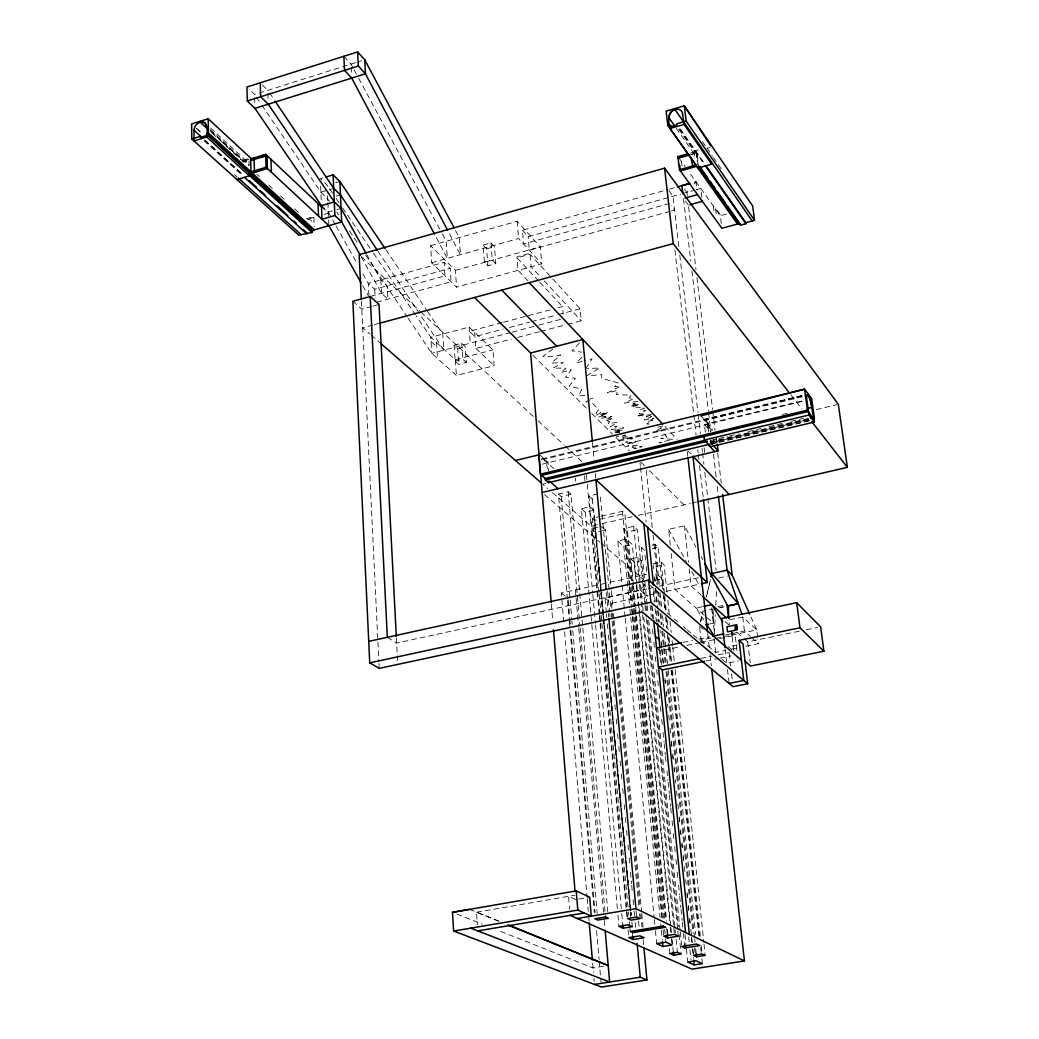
<?xml version="1.0" encoding="UTF-8"?>
<svg xmlns="http://www.w3.org/2000/svg" width="1039" height="1039" viewBox="0 0 1039 1039"><rect width="100%" height="100%" fill="white"/><g stroke="black" fill="none" stroke-linecap="round" stroke-linejoin="round"><path stroke-width="0.75" stroke-dasharray="5 3.75" d="M714.39 633.985L715.3 614.906M715.754 605.36L716.585 587.866M700.559 621.647L703 611.179L712.494 609.179M700.611 621.491L702.793 612.205M706.442 596.711L710.442 579.684L706.338 597.048M585.814 368.585L592.061 358.884L587.347 360.091M687.26 195.592L686.883 192.384L689.909 188.864M693.935 184.085L695.961 181.76L692.844 182.617L695.948 181.721L696.922 189.773M387.339 637.323L396.651 643.05L640.05 590.074L645.739 583.437M579.567 342.857L571.982 350.779L581.476 352.104M581.827 357.273L576.346 362.91L585.775 360.494M552.865 349.039L542.839 356.416L554.371 356.572L560.67 354.948L551.345 363.143L563.372 362.533L552.917 368.053L565.891 368.209L560.787 372.494L571.32 369.806L565.411 377.339L575.45 378.248L569.203 386.118L581.892 389.106L578.606 395.846L586.126 395.119M586.632 375.767L599.685 368.04L587.347 368.52M590.178 399.677L584.463 402.625L587.126 402.327M650.427 415.184L646.336 416.821L651.583 416.639L644.076 419.951L653.934 418.288L647.998 421.366L652.648 420.224L646.687 423.99L651.336 424.185M355.611 62.665L254.568 94.51L249.113 89.172M357.13 62.184L361.702 60.743M210.839 131.057L242.801 160.396L250.62 158.019M248.931 159.435L242.827 161.292L240.516 159.123M323.168 177.825L320.337 178.669L327.155 185.241L332.61 193.241M335.636 182.734L339.87 181.474M261.841 105.212L320.882 192.124L327.999 190.02M329.428 189.605L333.688 188.345M336.233 196.137L340.48 194.89M321.441 205.657L328.298 212.112L335.402 210.034M336.831 209.618L341.091 208.384M306.362 218.735L313.856 216.554L314.259 226.749M313.895 217.411L306.388 219.606A6.637 5.156 -47.8 0 1 312.479 223.658M324.012 214.463L328.35 213.203L321.48 206.748M678.766 129.174L694.104 151.097L701.195 149.071M690.506 153.045L698.728 150.707M707.156 148.304L710.118 147.473M690.922 154.447L696.961 152.733L698.546 165.798M690.701 154.694L694.416 153.642M430.614 245.646L517.162 221.281L540.293 246.905L541.761 263.828L456.537 287.141L431.692 262.724L430.614 245.646L455.381 270.361L456.537 287.141M669.584 203.462L523.578 243.983L522.448 230.255L667.999 189.54M669.545 189.111L675.74 187.371M483.122 245.1L490.953 242.918L494.473 246.633L495.772 263.62L487.94 265.789L484.382 262.127L483.122 245.1L486.655 248.815L487.94 265.789M431.692 262.724L518.578 238.515L541.761 263.828M522.448 230.255L528.176 236.593L680.714 194.111M682.259 193.683L694.623 190.228M696.182 189.799L700.831 188.54L702.182 199.722M486.655 248.815L494.473 246.633M376.78 302.193L451.082 281.79L450.173 268.322L444.134 262.309L368.3 283.387L362.027 272.218M368.897 295.31L368.3 283.387L374.702 289.219L450.173 268.322M484.382 262.127L492.252 259.945L495.772 263.62M455.381 270.361L540.293 246.905M669.921 211.411L529.319 250.243L528.176 236.593M671.48 210.982L674.61 210.112L671.259 205.683M370.378 296.414L445.017 275.829L444.134 262.309M371.858 306.44L361.806 309.193L352.857 301.284M373.3 306.05L379.04 304.479M726.547 214.034L720.326 215.735L688.74 171.682M372.793 325.064L362.702 327.805L370.04 334.168M374.235 324.675L380.014 323.116M408.262 318.363L431.782 353.338L456.381 375.482L494.135 365.702L492.954 349.87L469.121 327.077L430.782 337.285L416.236 315.947M502.006 322.648L469.42 331.311L474.979 336.597L503.227 329.129M503.551 322.233L526.825 316.051M528.383 315.635L551.657 309.453M557.865 307.804L562.515 306.57L563.19 314.077M509.5 327.467L529.903 322.064M531.474 321.648L556.579 314.999M558.151 314.583L580.113 308.778L581.23 320.752L568.736 324.025M454.108 345.234L461.693 343.221L465.212 346.519L466.316 362.416L458.719 364.403L455.173 361.169L454.108 345.234L457.641 348.507L458.719 364.403M510.707 332.532L431.782 353.338L430.782 337.285L455.329 359.715L456.381 375.482M512.266 332.116L537.15 325.545M538.709 325.142L563.593 318.57M457.641 348.507L465.212 346.519M474.68 332.389L475.823 348.442L511.448 339.078M517.643 337.454L539.319 331.766M540.864 331.35L565.645 324.843M455.329 359.715L492.954 349.87M455.173 361.169L462.784 359.169L466.316 362.416M708.429 429.873A9.312 2.377 76.5 0 0 704.793 420.405L806.68 394.443M616.698 432.328L619.4 431.666L614.231 432.146L622.893 430.029L614.088 430.951L623.816 427.821L611.568 429.497L617.075 426.237L610.361 426.821L617.244 422.276L608.166 423.665L609.763 421.405L605.308 421.172L613.309 418.366L605.867 419.094L611.763 416.548L601.399 418.236L605.841 416.457L598.581 417.171L606.685 413.795L600.412 415.34L608.114 412.366L596.75 415.171L600.672 412.626L596.061 413.249L598.685 409.457L591.126 401.885M662.687 425.99L657.336 427.289L661.427 427.951L655.453 431.107L660.921 430.704L666.908 436.99L660.739 438.471L672.804 439.38L658.921 442.718L665.025 442.549M704.793 420.405L704.65 419.146L803.537 395.197M541.955 458.939L804.108 395.456M543.527 458.173L543.631 459.407L805.29 396.08M705.338 432.12L704.468 424.574L707.806 423.769L708.793 432.159M704.65 419.146L708.494 423.444L803.848 400.431M542.358 464.16L803.757 401.08M782.484 414.47L787.185 413.34M816.329 409.6L836.746 404.703M710.611 440.536L727.923 436.406M729.495 436.029L738.95 433.77M748.392 431.523L760.977 428.51M768.847 426.639L783.016 423.25M790.887 421.379L803.485 418.366M709.923 441.9L808.926 418.288M710.832 442.367L808.693 419.029M710.39 439.653L710.767 442.822L809.667 419.249M710.066 443.108L809.095 419.509M711.014 443.9L810.485 420.211M545.969 483.525L542.839 484.265L547.67 488.46M710.598 444.328L810.862 420.457M567.424 599.022L558.437 494.07L568.203 491.759L570.995 494.213L581.944 618.374M558.437 494.07L561.242 496.512L570.995 494.213M599.724 613.724L588.918 495.993L597.152 494.057M588.918 495.993L592.204 498.941L596.308 497.98M617.361 908.606L581.385 508.733L589.918 506.746L593.84 510.24L601.295 590.944M581.385 508.733L585.347 512.214L593.84 510.24M599.074 592.516L592.256 518.279L599.815 516.526M601.321 516.175L622.491 511.292L624.842 513.448L631.829 584.295M592.256 518.279L594.672 520.409L624.842 513.448M552.501 492.655L591.113 526.202L600.568 524.033M602.139 523.669L632.05 516.799M638.349 515.357L690.247 503.447M691.805 503.084L696.481 502.006M599.204 614.452L591.36 528.799L598.646 527.124M591.36 528.799L595.412 532.306L601.23 530.981M602.672 530.643L605.581 529.981L611.205 589.62M629.283 584.957L623.751 528.578L633.673 526.318L637.414 529.721L644.881 603.919M623.751 528.578L627.543 531.968L637.414 529.721M625.114 616.75L617.802 541.059L626.296 539.137L632.283 544.449L636.128 583.217M670.285 545.176L668.596 529.345L684.467 525.76L695.87 546.891M617.802 541.059L623.829 546.345L632.283 544.449M647.089 604.127L641.375 547.618L644.44 546.93M652.076 545.215L655.141 544.527L658.271 547.371L662.986 592.516M652.167 548.735L658.271 547.371M633.426 584.762L630.881 558.995L637.816 557.449L641.453 560.644L645.842 604.178M630.881 558.995L634.543 562.19L641.453 560.644M666.96 592.152L664.077 564.697L661.155 562.086L653.167 563.852L656.103 566.463L657.947 584.204M656.103 566.463L664.077 564.697M563.8 622.114L561.333 593.022L646.609 574.255M654.401 579.307L657.544 578.619L654.453 575.918M654.648 580.463L662.142 578.827L663.311 590.1M606.347 612.568L604.997 598.048L646.661 588.983M648.206 588.645L652.843 587.632L654.323 602.126M659.103 586.269L699.805 577.411M718.546 577.996L727.612 576.022M604.997 598.048L611.477 603.256L647.933 595.36M649.518 595.022L659.025 592.957L653.869 588.529M666.298 591.386L699.909 584.1M702.377 606.685L696.091 608.023L703.806 619.945M717.78 606.607L723.936 605.295M718.819 607.841L725.157 606.503L720.611 607.451M710.286 623.868L713.364 623.231L712.923 609.075L713.364 623.231L705.299 616.127M757.691 637.556L756.756 629.92L742.781 617.049L728.807 619.984L729.352 624.634M683.143 642.362L692.545 640.414M698.805 639.115L709.78 636.829M699.689 627.673L701.052 640.037L711.858 637.79M725.78 634.894L730.43 633.933M731.988 633.608L744.444 631.024L750.275 636.297M715.741 638.427L722.053 637.128M723.638 636.79L729.936 635.491M731.521 635.154L756.756 629.92L750.275 615.478M656.505 647.907L660.259 650.882L680.545 646.674M686.792 645.375L699.273 642.79M700.831 642.466L718.001 638.907M719.559 638.582L735.17 635.336L737.248 652.999M744.158 638.673L747.716 641.855L800.03 631.076M806.368 629.777L817.459 627.491M737.171 645.024L728.456 646.816L731.768 649.687M701.052 640.037L715.715 652.44L725.209 650.492M731.534 649.193L737.872 647.894M745.781 646.271L758.431 643.673L757.873 639.089M700.935 658.375L711.949 656.116M718.235 654.83L729.248 652.57M706.091 661.012L718.624 658.44M720.196 658.129L731.17 655.882M721.819 659.116L726.781 663.311L738.495 660.921M476.55 912.203L574.814 895.241M578.814 899.073L588.126 897.488M603.659 966.283L593.061 967.971L497.343 930.074M622.582 435.536L625.686 435.185L622.517 435.185M651.791 414.652L636.4 416.068L645.206 413.912L639.193 413.873L645.687 410.496L640.037 409.937L644.479 408.015L632.257 406.665L639.816 404.262L630.79 406.496L637.621 403.535L632.66 404.171L637.92 401.496L624.387 403.028L633.595 398.768L629.244 397.911L630.972 395.21L616.257 394.599L617.854 390.313L607.308 392.95L620.231 386.248L614.491 386.807L618.426 383.04L601.646 378.274L601.776 374.689L588.139 375.663M615.348 432.653L619.725 432.341M636.375 448.549L633.842 448.653L642.089 446.679L632.102 447.225L637.232 445.134L626.361 446.471L635.673 441.718L628.348 443.484L630.699 441.536L625.439 442.419L632.777 438.211L622.595 438.12L627.452 436.938L616.413 436.458M590.438 398.314L593.035 398.21M456.965 914.099L482.395 924.165M469.537 909.385L498.993 921.32M498.98 921.19L476.537 912.073L477.343 924.671M575.71 899.605L568.58 896.306L569.606 909.008M561.333 593.022L565.826 596.477M640.05 590.074L647.479 596.347M667.311 613.088L678.454 622.504M683.415 626.686L685.896 628.777M687.13 629.829L692.091 634.011M693.325 635.063L704.468 644.479M544.592 494.59L599.945 542.176M601.178 543.228L642.998 579.178M650.375 585.515L652.843 587.632M699.52 626.14L703.182 629.296M371.261 335.233L379.819 342.662M704.143 615.114L675.025 589.49L670.96 551.501M662.142 578.827L655.856 573.32L657.025 584.619M601.568 526.461L605.581 529.981M539.644 454.705L548.008 462.199L548.735 470.836M725.17 621.673L728.729 624.868M737.041 632.296L742.976 637.608M543.631 459.407L554.475 469.121M641.375 547.618L644.544 550.449M234.671 174.773L237.048 176.929M701.455 595.347L691.104 586.009L689.182 568.567M751.444 637.349L758.431 643.673M204.826 140.07L243.191 174.864M205.203 140.655L243.49 175.37M204.021 140.694L242.321 175.383M431.055 341.506L436.77 346.714M196.423 128.329L202.41 133.784M361.247 256.945L381.56 293.336L387.911 299.128L387.196 285.764L380.858 279.907L366.819 254.659M210.566 128.031L247.178 161.733M210.112 129.615L249.087 165.422L248.97 160.928M212.034 133.057L217.956 138.486M219.138 139.564L225.06 144.992M226.242 146.083L232.165 151.512M233.346 152.603L235.723 154.772M240.451 159.123L246.36 164.526M256.945 174.253L259.308 176.409M268.724 185.046L273.426 189.371M280.491 195.839L286.374 201.241M294.621 208.8L299.323 213.125M196.28 128.265L202.111 133.641M361.533 256.893L419.6 310.817M420.782 311.921L533.358 416.47M538.098 420.873L564.164 445.082M565.359 446.186L583.126 462.693M210.553 131.005L232.45 151.551M233.606 152.642L239.36 158.045M475.823 348.442L494.135 365.702M320.882 192.124L329.532 201.332M532.942 355.299L587.152 408.976M591.775 413.548L612.529 434.107M615.971 437.51L629.634 451.03M640.894 462.173L644.985 466.225M649.453 470.654L684.013 504.876M262.412 84.964L267.828 90.328M528.059 280.907L518.058 270.309L516.967 256.815L529.981 253.23L531.111 266.737L539.825 276.14M664.908 426.419L677.116 439.354M688.078 450.952L691 454.056M538.696 281.05L517.045 257.867L530.059 254.269L580.113 308.778M539.786 282.218L562.515 306.57M544.189 280.829L581.23 320.752M343.87 56.314L351.052 64.093L353.351 68.379M710.767 442.822L712.429 444.653L711.793 439.848M704.468 424.574L710.572 431.367M708.91 426.99L714.715 433.458M700.767 415.899L713.053 429.627M791.056 395.015L801.939 409.015M668.83 190.657L673.012 196.254L678.87 247.1M688.402 205.19L683.454 198.488L690.818 261.244M684.415 189.007L686.883 192.384M678.844 157.889L685.13 166.643M679.584 128.888L703.533 163.136M676.311 128.316L696.805 157.512A7.156 5.857 -36.8 0 1 699.494 151.33M680.376 129.07L704.325 163.344M702.364 141.473L706.026 146.798M706.936 148.122L712.429 156.11M713.338 157.434L721.573 169.409M336.246 198.579L338.974 202.579M342.61 207.917L372.611 251.932M373.521 253.256L415.327 314.609M256.386 97.185L260.932 103.874M385.911 249.75L426.522 309.999M427.432 311.336L442.77 334.09L443.809 350.169L378.222 251.594M336.779 212.086L338.584 214.774M349.442 230.918L358.494 244.373M365.728 255.139L407.353 317.025M269.633 93.016L274.14 99.731M362.689 285.647L368.183 295.414M328.298 212.112L335.363 224.697M336.142 226.086L357.325 263.828M668.596 529.345L686.272 561.618M691.649 571.437L700.104 586.866M701.182 556.748L702.702 559.566M354.117 69.808L357.961 76.951M358.728 78.38L441.601 232.684M442.367 234.113L446.199 241.256L447.341 258.36L435.198 235.476M455.472 230.463L459.264 237.58L460.446 254.711L448.393 231.736M721.3 223.58L720.196 214.644L715.546 208.164L716.468 215.567M713.325 205.982L714.105 212.294M696.065 151.46L697.65 164.539M694.104 151.097L695.104 159.357M747.716 641.855L750.236 662.804M742.781 617.049L744.444 631.024M716.559 438.25L717.118 442.965M688.584 206.8L696 269.517M696.961 277.556L712.559 409.418M712.741 411.015L715.027 430.315M715.975 438.354L716.546 443.185M717.689 452.835L721.3 483.382M681.519 161.616L682.026 165.941M713.312 439.627L713.832 444.121M691.948 270.906L708.39 410.886M708.572 412.496L710.845 431.808M713.494 454.329L716.131 476.862M717.261 486.512L718.209 494.551M708.494 423.444L709.468 431.73M732.274 637.102L733.976 651.596M729.183 653.193L730.664 665.947M731.586 673.908L732.326 680.285M704.182 447.952L704.702 452.446M679.792 255.139L697.948 412.704M698.143 414.314L700.364 433.614M702.026 448.082L702.403 451.29M702.585 452.9L703.884 464.16M704.806 472.2L716.118 570.281M725.118 648.907L726.781 663.311M727.495 669.493L729.092 683.389M674.921 250.113L696.078 435.133M697.74 449.614L698.104 452.835M698.286 454.433L698.844 459.264M699.572 465.706L703.442 499.486M711.624 607.906L714.598 634.05M714.17 638.764L715.715 652.44M687.286 451.536L687.818 456.368M707.702 633.517L709.871 652.882M710.053 654.492L711.325 665.778M684.467 525.76L688.48 562.229M667.817 600.217L669.337 614.75M670.025 621.205L671.207 632.504M672.051 640.582L672.571 645.427M672.74 647.037L674.259 661.57M675.116 669.636L703.819 942.464M703.987 944.087L705.169 955.386M661.155 562.086L664.531 594.334M664.7 595.957L666.389 612.075M667.233 620.14L668.246 629.816M669.09 637.881L669.934 645.946M670.103 647.557L671.623 662.077M672.467 670.142L700.325 936.256M701.338 945.932L702.182 953.997M663.986 596.542L665.505 611.036M666.181 617.478L667.35 628.751M668.194 636.79L670.882 662.557M671.726 670.61L699.494 936.282M700.676 947.555L701.182 952.386M701.857 958.815L702.351 963.647M663.155 594.126L664.83 610.244M665.505 616.698L666.687 627.985M667.363 634.426L668.532 645.713M668.7 647.323L670.22 661.843M671.064 669.895L698.831 935.892M655.141 544.527L659.492 586.412M660.155 592.853L661.661 607.347M662.505 615.413L663.674 626.686M664.337 633.128L667.519 663.739M668.194 670.181L695.623 934.386M646.336 470.459L652.856 533.423M653.024 535.033L658.207 584.996M658.778 592.269L660.284 606.776M660.947 613.231L662.116 624.517M662.791 630.972L664.453 647.102M664.622 648.713L666.129 663.233M666.96 671.298L694.533 937.399M694.701 939.009L695.026 942.23M695.701 948.685L696.195 953.529M657.7 591.074L659.362 607.218M660.038 613.672L661.207 624.971M661.869 631.426L665.207 663.713M666.038 671.778L693.091 933.295M694.584 947.815L695.091 952.659M653.336 565.463L653.661 568.684M654.492 576.749L654.986 581.58M655.661 588.022L657.817 608.971M657.986 610.581L659.142 621.854M659.973 629.907L660.31 633.128M661.142 641.193L661.804 647.635M661.96 649.245L663.466 663.752M664.96 678.246L665.454 683.078M666.285 691.13L666.778 695.974M667.609 704.026L667.947 707.247M668.778 715.3L669.272 720.131M670.103 728.196L670.597 733.027M671.428 741.08L672.09 747.522M672.765 753.976L673.428 760.418M674.09 766.86L674.584 771.691M675.415 779.744L675.753 782.977M676.584 791.03L677.077 795.861M677.909 803.913L678.402 808.745M679.233 816.81L679.74 821.641M680.558 829.693L681.064 834.525M681.896 842.59L682.389 847.421M683.22 855.474L683.714 860.305M684.389 866.747L684.883 871.591M685.714 879.643L686.208 884.475M687.039 892.527L687.545 897.358M688.363 905.424L688.87 910.255M689.701 918.307L690.195 923.139M690.857 929.593L691.519 936.035M691.688 937.646L692.195 942.477M692.857 948.919L693.52 955.361M655.479 588.516L657.129 604.594M657.791 611.036L658.96 622.296M661.103 643.206L661.609 648.024M661.765 649.635L663.259 664.116M664.921 680.207L665.246 683.415M666.246 693.065L666.583 696.286M671.389 742.937L671.714 746.158M672.714 755.808L673.038 759.028M674.038 768.678L674.363 771.886M679.168 818.537L679.506 821.758M680.493 831.408L680.831 834.629M681.818 844.278L682.155 847.499M683.155 857.149L683.48 860.37M686.961 894.15L687.299 897.358M688.286 907.021L688.623 910.229M689.61 919.879L689.948 923.1M691.442 937.581L691.935 942.399M692.597 948.841L693.584 958.49M653.817 588.217L655.297 602.62M656.116 610.62L657.271 621.816M660.259 650.882L662.051 668.389M640.037 462.771L640.362 465.966M640.531 467.576L646.102 521.994M654.986 608.568L656.31 621.439M659.116 648.804L660.765 664.908M688.649 936.944L689.312 943.386M689.974 949.828L690.961 959.491M652.219 605.893L653.531 618.737M651.453 605.607L652.765 618.517M684.974 934.606L686.285 947.503M686.454 949.114L687.766 962.023M645.037 555.281L645.531 560.099M646.18 566.541L646.842 572.983M650.115 605.166L651.258 616.426M652.57 629.309L653.219 635.738M653.869 642.18L654.531 648.622M655.349 656.661L655.843 661.492M656.661 669.532L657.142 674.363M657.804 680.805L658.453 687.234M659.103 693.675L659.765 700.117M660.414 706.546L661.077 712.988M661.726 719.43L662.375 725.858M663.038 732.3L664.012 741.963M664.181 743.56L665.324 754.834M665.492 756.444L666.311 764.483M666.96 770.925L667.947 780.588M668.103 782.185L669.246 793.458M669.415 795.069L670.558 806.329M670.726 807.939L671.376 814.381M672.038 820.81L672.688 827.252M673.337 833.694L673.999 840.122M674.649 846.564L675.298 853.006M675.96 859.435L676.61 865.877M677.272 872.318L677.922 878.747M678.571 885.189L679.558 894.839M679.727 896.449L680.87 907.722M681.026 909.333L682.168 920.593M682.337 922.203L683.324 931.853M683.48 933.464L684.623 944.737M647.258 605.737L648.076 613.815M648.726 620.27L680.064 930.295M680.22 931.905L681.532 944.828M646.011 605.789L646.661 612.244M647.466 620.296L678.363 926.606M679.168 934.671L681.116 954.01M645.05 605.529L646.18 616.828M646.349 618.439L677.688 929.736M677.844 931.347L678.337 936.191M637.816 557.449L640.401 583.243M640.569 584.853L642.505 604.191M642.66 605.802L643.154 610.646M643.79 617.088L674.96 928.139M675.116 929.749L675.441 932.983M676.09 939.425L677.376 952.321M633.673 526.318L639.323 582.762M639.479 584.373L642.375 613.413M642.544 615.023L673.662 926.294M673.83 927.905L674.467 934.36M634.543 562.19L636.634 583.126M636.79 584.736L638.868 605.672M639.037 607.283L670.752 926.217M670.908 927.827L671.389 932.658M672.038 939.1L672.675 945.542M672.83 947.152L673.311 951.984M636.297 584.827L670.155 925.619M670.311 927.23L670.791 932.074M671.441 938.542L672.077 944.996M633.595 586.373L635.504 605.698M635.66 607.308L666.687 921.307M667.48 929.36L667.96 934.191M669.389 948.685L669.869 953.516M627.543 531.968L635.647 614.127M635.803 615.737L665.843 920.216M666.635 928.269L667.272 934.71M631.985 585.905L634.05 606.828M634.206 608.438L664.804 919.177M626.296 539.137L630.413 581.048M631.05 587.503L632.959 606.841M633.115 608.451L663.687 919.593M664.648 929.269L665.441 937.321M665.596 938.931L665.908 942.165M622.491 511.292L629.777 585.528M629.933 587.152L631.517 603.282M632.141 609.737L632.621 614.581M632.777 616.205L662.531 919.606M629.439 586.567L631.491 607.503M631.647 609.114L632.283 615.556M632.439 617.166L661.947 918.398M663.064 929.671L663.687 936.113M623.829 546.345L629.816 607.659M629.972 609.27L630.608 615.724M630.764 617.335L660.064 917.424M660.7 923.879L661.168 928.723M661.323 930.334L662.272 940.022M625.27 618.361L654.193 917.892M654.349 919.502L654.817 924.32M655.44 930.762L656.674 943.646M611.361 591.23L612.88 607.334M613.491 613.789L613.945 618.621M614.101 620.231L641.634 911.943M641.777 913.554L643.453 931.282M611.477 603.256L612.231 611.309M612.387 612.919L612.997 619.361M613.14 620.958L640.128 907.515M640.738 913.956L641.946 926.827M643.167 939.711L643.764 946.152M600.412 497.019L611.179 611.711M611.335 613.335L611.945 619.789M612.088 621.413L638.816 905.722M639.569 913.801L640.024 918.645M607.607 590.931L609.568 611.88M609.724 613.491L610.023 616.711M638.543 921.333L639.154 927.775M592.464 442.64L594.126 460.381M595.321 473.277L595.776 478.122M606.347 592.542L608.283 611.971M608.309 613.529L608.724 616.802M636.05 910.593L636.647 917.047M606.49 614.179L606.789 617.413M607.399 623.868L607.841 628.712M608.451 635.167L609.049 641.608M609.945 651.297L610.4 656.141M611.153 664.207L611.75 670.662M612.503 678.727L612.945 683.571M613.698 691.636L614.296 698.091M614.893 704.546L615.646 712.611M616.244 719.066L616.854 725.521M617.595 733.586L618.205 740.041M618.802 746.496L619.556 754.561M620.153 761.016L620.751 767.47M621.348 773.925L622.101 781.99M622.699 788.445L623.452 796.51M624.205 804.589L624.66 809.42M625.4 817.498L626.01 823.953M626.608 830.395L627.361 838.473M627.959 844.928L628.556 851.383M629.153 857.837L629.907 865.903M630.504 872.357L631.556 883.644M631.712 885.267L632.452 893.332M633.063 899.787L633.959 909.463M634.115 911.073L634.556 915.917M635.154 922.372L635.764 928.827M601.451 592.555L630.842 910.541M630.985 912.164L631.283 915.385M631.881 921.84L632.335 926.684M594.672 520.409L631.115 914.827M595.412 532.306L602.88 613.101M603.023 614.724L603.62 621.179M603.776 622.803L630.322 910.437M630.478 912.047L630.777 915.281M632.413 933.061L632.712 936.295M592.204 498.941L600.698 590.918M600.841 592.542L630.192 910.45M630.335 912.06L630.933 918.515M599.23 594.139L601.01 613.504M601.152 615.114L601.75 621.569M601.893 623.192L628.322 910.476M628.465 912.099L628.764 915.32M629.361 921.775L629.803 926.619M629.946 928.23L630.244 931.464M599.828 614.893L600.464 621.79M600.568 622.971L626.933 910.476M627.075 911.904L627.816 919.97M586.386 474.576L587.126 482.641M587.269 484.252L591.113 526.202M599.36 616.062L599.945 622.53M600.1 624.14L627.179 919.879M628.076 929.567L628.816 937.646M584.515 475.849L584.957 480.693M585.347 512.214L592.659 592.827M592.801 594.438L595.438 623.465M595.581 625.075L621.608 912.086M621.764 913.697L622.79 924.983M617.945 915.06L618.958 926.346M575.463 478.005L575.749 481.226M582.087 619.984L582.658 626.439M582.801 628.05L607.815 911.839M568.203 491.759L579.97 625.946M580.113 627.569L605.347 915.346M575.385 589.931L575.944 596.373M576.087 597.983L578.619 627.011M578.762 628.621L603.555 912.359M604.269 920.424L604.828 926.866M561.242 496.512L570.021 598.36M570.164 599.971L571.827 619.374M571.97 620.984L572.242 624.218M572.801 630.686L597.191 913.593M568.203 599.828L569.723 617.569M569.866 619.192L570.281 624.023M570.84 630.478L595.061 912.826M596.594 930.58L599.087 959.62M599.217 961.231L601.023 982.206M567.567 600.633L569.229 620.01M569.359 621.634L594.269 912.281M564.619 631.803L587.048 896.865M587.178 898.475L588.282 911.411M588.827 917.866L589.1 921.099M592.646 963.127L593.438 972.452M593.944 978.426L594.204 981.413M551.332 603.945L552.657 620.101M517.162 221.281L518.578 238.515M490.953 242.918L492.252 259.945M469.121 327.077L470.264 343.195M461.693 343.221L462.784 359.169M436.51 342.519L437.523 358.507M380.858 279.907L381.56 293.336M396.404 638.206L397.768 664.389M374.702 289.219L375.157 298.128M351.208 67.21L351.507 73.431M361.416 301.18L378.884 661.921M378.962 663.531L379.196 668.376M327.597 195.657L327.83 200.904M327.895 202.514L328.805 224.099M320.635 186.15L321.246 200.839M267.919 93.419L268.153 101.134M254.659 97.588L254.867 105.303M242.801 160.396L242.827 161.292A6.987 5.273 -47.8 0 1 249.087 165.422M541.332 459.602A9.078 2.974 76.5 0 1 547.527 468.55"/><path stroke-width="1.5" d="M749.626 614.036L732.144 575.048L727.092 570.177L711.897 573.489L711.17 576.593L711.897 573.489L703.442 499.486M736.638 626.049L735.339 629.348L736.989 629.089L736.56 625.985L734.989 626.322L735.417 629.413L736.989 629.089M711.637 164.188L684.078 124.42L682.61 113.706A7.403 5.974 -37.2 0 0 674.999 109.498C666.726 111.744 668.402 122.368 670.116 128.459L698.078 168.006L711.637 164.188L711.131 161.629M683.948 122.42L674.999 109.498L671.675 111.329L668.908 116.03L668.869 117.706L674.454 125.667M453.965 227.619L364.741 59.781L357.624 51.95L246.931 87.029L247.295 100.965L254.958 108.381L321.441 205.657L321.999 219.268L334.883 215.515L341.701 221.943L360.455 255.542M247.295 100.965L358.338 66.028L365.468 73.808L447.64 230.307M208.203 118.758L208.449 132.94L250.983 171.851L250.62 158.019L208.203 118.758L191.618 123.966L191.825 138.992L298.842 235.191L311.986 232.45L311.947 231.398L248.75 173.773M254.958 108.381L365.468 73.808L364.741 59.781M208.449 132.94L206.683 133.486L312.739 230.333L311.947 231.398M191.825 138.992L200.423 136.317L200.436 137.434L205.839 135.758L206.709 134.369L312.778 231.165M236.957 179.552L249.36 175.812L206.748 137.005L194.02 140.966L194.033 130.278A7.221 5.351 -47.8 0 1 200.202 122.186L200.176 121.277M250.633 158.915L265.685 154.33L321.48 206.748M250.685 160.538L265.737 155.967M361.117 282.855L328.869 225.658L266.062 167.279L249.269 172.37L249.36 175.812M250.62 173.604L267.413 168.526L267.023 155.577M326.012 176.981L333.103 174.864L339.87 181.474L385.001 248.412M321.441 205.657L334.285 201.891L341.091 208.384L366.04 253.256M706.156 165.98L745.768 222.671L754.548 220.294L752.665 205.995L684.311 105.822L666.129 111.134L667.791 125.459L669.7 124.901L671.571 127.537M669.804 125.784L670.778 125.511L670.908 126.641L676.818 124.927L676.688 123.797L686.13 121.056L754.548 220.294M312.739 230.333L341.701 221.943L339.87 181.474M670.116 128.459L684.078 124.42M727.313 205.748L740.288 224.164L739.378 224.398L739.274 223.567L721.897 228.281L679.467 169.669L677.935 156.629L687.779 153.824M678.129 158.266L689.156 155.136M698.026 501.655L847.382 467.368L838.317 404.327L664.583 168.162L359.156 254.685L361.338 299.583M679.467 169.669L695.792 165.058L667.791 125.459M677.298 186.942L689.727 183.461L681.948 185.63L682.883 193.67M685.013 198.059L697.507 194.592M689.948 204.761L702.377 201.319M396.314 636.595L379.04 304.479L370.196 296.505L352.857 301.284L369.728 662.843L379.196 668.376L642.245 612.036L733.066 686.662L747.716 683.74L742.976 643.829L739.067 640.362L799.965 627.79L823.901 651.219L750.613 666.038L744.625 660.843M745.768 222.671L745.911 223.736L740.417 225.229L699.637 167.383M380.014 323.116L673.207 243.645L790.056 393.742M474.55 297.492L530.63 353.013L582.827 339.467L592.308 441.03M700.767 415.899L804.563 389.183L811.667 398.547L814.381 418.133L813.641 417.171L810.498 417.912M207.306 128.706L200.202 122.186C208.54 119.758 207.397 132.628 206.748 137.005M515.5 460.524L539.15 454.77M805.29 396.08L808.433 395.314L810.303 399.21L814.316 422.055L710.494 446.731L704.364 440.029L704.026 436.471M807.576 408.444L812.277 407.314L808.251 394.054M807.446 410.158L804.563 389.183L538.67 453.835L540.358 474.2L807.446 410.158L813.641 419.457L813.81 418.392M541.67 475.355L808.446 411.457L806.913 400.314A9.468 1.974 76.5 0 1 808.433 395.314M704.364 440.029L808.874 415.055L814.316 422.055M540.358 474.2L545.215 478.472L705.715 440.12M545.215 478.472L545.345 479.979L707.468 441.289M545.345 479.979L548.371 482.628L709.429 444.276M542.137 492.473L718.053 450.822L717.3 444.536M368.728 641.401L648.596 580.113L741.43 660.323M701.377 583.788L707.26 582.515L692.948 456.121L729.183 494.499M369.728 662.843L650.856 602.282L747.716 683.74M703.948 606.347L711.819 604.672L722.819 621.958M711.897 573.489L738.313 603.711L728.313 605.828L727.014 604.646L704.987 563.787M738.313 603.711L728.313 605.841L728.755 618.413M823.901 651.219L820.628 626.842L796.692 602.685L721.611 618.491L724.936 647.297M705.676 624.842L708.741 624.192M656.505 647.907L681.571 642.699M712.91 636.18L723.871 633.894M699.364 658.687L658.466 667.077L662.22 669.973L689.376 934.399M662.22 669.973L704.533 661.323M729.092 683.389L743.807 680.454L739.067 640.362M200.202 122.186L204.657 122.602L206.566 126.368M452.484 912.32L576.216 890.891L589.671 897.215L591.282 916.164L577.801 910.086L453.601 931.048L452.484 912.32L469.537 909.385M477.745 930.892L584.23 912.982M577.268 918.515L635.985 908.683L744.444 960.932L711.689 669.012M623.075 928.217L632.335 926.684L628.257 924.814L618.958 926.346L623.075 928.217L622.79 924.983M633.011 939.516L644.063 937.723L639.907 935.84L628.816 937.646L633.011 939.516L632.712 936.295M667.596 937.931L678.337 936.191L674.467 934.36L663.687 936.113L667.596 937.931L667.272 934.71M662.908 946.477L672.077 944.996L665.908 942.165L656.674 943.646L662.908 946.477L662.427 941.633M684.961 947.958L699.844 945.568L696.624 944.048L681.688 946.438L684.961 947.958L684.623 944.737M673.636 955.205L681.116 954.01L677.376 952.321L669.869 953.516L673.636 955.205L673.311 951.984M696.533 956.75L705.169 955.386L702.182 953.997L693.52 955.361L696.533 956.75L696.195 953.529M694.247 964.919L702.351 963.647L695.922 960.737L687.766 962.023L694.247 964.919L693.753 960.101M594.451 984.401L640.258 977.231L646.946 979.959L643.92 947.763M744.444 960.932L691.948 969.14L570.125 915.359M646.946 979.959L601.438 987.05L453.601 931.048M470.706 928.165L609.646 982.024L605.114 930.087M507.967 924.957L608.205 965.556L509.448 925.437M655.336 636.4L659.077 639.414M381.04 343.727L541.657 483.239M549.605 481.226L558.112 488.694M238.23 177.994L301.024 234.567M702.611 596.386L726.534 617.945M194.033 130.278L202.423 137.888M249.464 180.799L256.646 187.306M260.231 190.553L265.023 194.89M276.984 205.748L287.751 215.502M293.725 220.93L296.128 223.099M303.297 229.606L306.895 232.866M244.71 177.552L306.934 233.918M248.776 174.877L311.986 232.45M252.334 173.084L314.388 229.853M255.75 172.058L254.399 170.812L254.048 157.876M707.26 582.515L595.931 479.732L606.166 589.399M501.759 290.115L556.618 346.273M529.215 282.673L662.7 424.068M709.079 445.445L714.715 451.614M713.364 445.679L718.053 450.822M811.849 421.73L847.382 467.368M677.935 156.629L678.844 157.889M692.974 167.37L691.052 157.551M737.495 224.047L696.675 166.318L680.376 170.928L679.688 165.123M699.507 166.279L707.845 178.124M709.702 180.747L715.261 188.643M717.118 191.28L725.456 203.112M698.689 166.721L739.378 224.398M705.377 165.772L745.911 223.736M683.584 121.797L752.171 220.93M334.285 201.891L268.257 104.225L260.646 96.757L260.244 82.808M275.049 101.069L333.688 188.345L340.48 194.89L377.326 250.243M710.715 145.72L684.311 105.822L686.13 121.056M706.377 623.907L714.092 635.829M434.445 234.048L351.727 78.107L344.532 70.379L343.87 56.314M741.781 614.088L727.092 570.177L718.404 496.161M796.692 602.685L799.965 627.79M808.446 411.457L808.874 415.055M722.637 494.642L732.144 575.048M681.246 155.681L681.441 157.331M674.895 108.576L674.999 109.498M727.014 604.646L728.625 618.452M664.583 168.162L673.207 243.645M688 457.965L707.52 631.907M647.57 527.422L653.492 585.022M657.44 623.413L659.96 648.011M643.868 523.994L649.765 581.801M653.7 620.348L685.558 932.567M648.596 580.113L650.856 602.282M608.88 618.413L635.985 908.683M637.115 943.347L640.258 977.231M589.23 922.723L592.373 959.893M548.241 481.122L548.371 482.628M576.216 890.891L577.801 910.086M530.63 353.013L551.202 602.334M553.462 629.803L575.048 891.527M370.196 296.505L387.339 637.323M357.624 51.95L358.338 66.028M333.103 174.864L334.883 215.515M317.999 203.475L318.505 216.021M270.971 159.292L271.361 172.214M265.685 154.33L266.062 167.279M262.607 155.266L262.659 156.902M732.677 633.543L732.183 634.465L731.508 633.79L731.729 632.439L732.677 633.543M736.547 624.738L726.923 626.751L727.508 631.868L737.145 629.855L736.547 624.738M605.49 916.956L594.815 918.736L597.75 920.06L608.386 918.281L605.49 916.956M636.647 917.047L627.673 918.541L631.089 920.138L640.024 918.645L636.647 917.047M663.168 926.061L630.244 931.464L632.764 932.606L665.596 927.23L663.168 926.061"/></g></svg>
